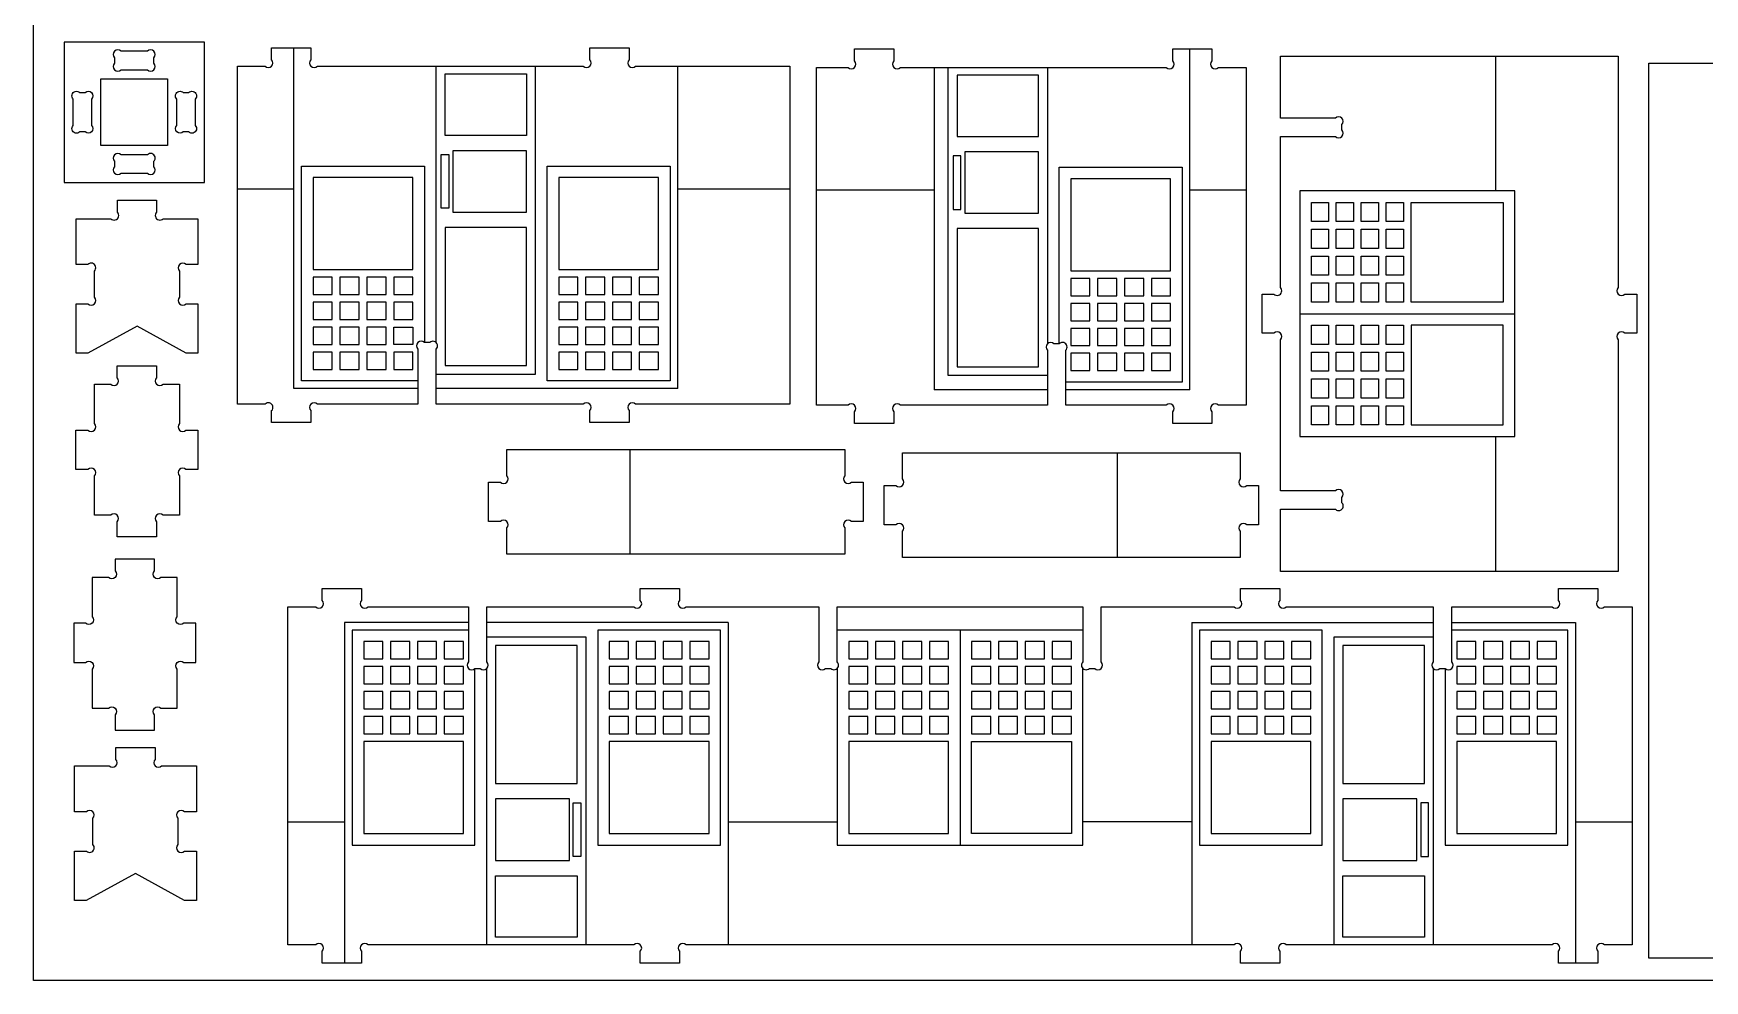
# Model space of a CAD drawing. Extents: x -49 to 501, y -237 to 158.
# Drawn here: x -49.4 to 223.1, y -237.2 to -82.7 of the extents above; entities that cross this region are included whole.
import ezdxf

# ---------------------------------------------------------------- set-up
doc = ezdxf.new("R2010")
doc.units = 0
doc.header["$MEASUREMENT"] = 0
doc.layers.get('0').update_dxf_attribs({"linetype": 'CONTINUOUS'})
doc.layers.add('ENGRAVING', color=1, linetype='CONTINUOUS')

msp = doc.modelspace()

# ---------------------------------------------------------------- linework, layer by layer
for points in [[(-49.36, -237.19), (-49.36, 157.77), (501.15, 157.77), (501.15, -237.19)], [(-44.37, -107.01), (-21.48, -107.01), (-21.48, -84.13), (-44.37, -84.13)], [(214.08, -233.51), (214.08, -87.56), (495.2, -87.56), (495.2, -233.51)], [(-38.37, -101.01), (-38.37, -90.13), (-27.48, -90.13), (-27.48, -101.01)], [(-3.76, -121.24), (12.51, -121.24), (12.51, -106.22), (-3.76, -106.22)], [(36.29, -121.24), (52.56, -121.24), (52.56, -106.22), (36.29, -106.22)], [(119.79, -121.42), (136.06, -121.42), (136.06, -106.4), (119.79, -106.4)], [(159.02, -113.4), (159.02, -110.27), (161.84, -110.27), (161.84, -113.4)], [(163.09, -113.4), (163.09, -110.27), (165.9, -110.27), (165.9, -113.4)], [(167.16, -113.4), (167.16, -110.27), (169.97, -110.27), (169.97, -113.4)], [(171.22, -113.4), (171.22, -110.27), (174.04, -110.27), (174.04, -113.4)], [(175.29, -126.54), (175.29, -110.27), (190.31, -110.27), (190.31, -126.54)], [(159.02, -117.78), (159.02, -114.65), (161.84, -114.65), (161.84, -117.78)], [(163.09, -117.78), (163.09, -114.65), (165.9, -114.65), (165.9, -117.78)], [(167.16, -117.78), (167.16, -114.65), (169.97, -114.65), (169.97, -117.78)], [(171.22, -117.78), (171.22, -114.65), (174.04, -114.65), (174.04, -117.78)], [(159.02, -122.16), (159.02, -119.03), (161.84, -119.03), (161.84, -122.16)], [(163.09, -122.16), (163.09, -119.03), (165.9, -119.03), (165.9, -122.16)], [(167.16, -122.16), (167.16, -119.03), (169.97, -119.03), (169.97, -122.16)], [(171.22, -122.16), (171.22, -119.03), (174.04, -119.03), (174.04, -122.16)], [(-3.76, -125.31), (-0.63, -125.31), (-0.63, -122.49), (-3.76, -122.49)], [(0.62, -125.31), (3.75, -125.31), (3.75, -122.49), (0.62, -122.49)], [(5, -125.31), (8.13, -125.31), (8.13, -122.49), (5, -122.49)], [(9.38, -125.31), (12.51, -125.31), (12.51, -122.49), (9.38, -122.49)], [(36.29, -125.31), (39.42, -125.31), (39.42, -122.49), (36.29, -122.49)], [(40.67, -125.31), (43.8, -125.31), (43.8, -122.49), (40.67, -122.49)], [(45.05, -122.49), (45.05, -125.31), (48.18, -125.31), (48.18, -122.49)], [(49.43, -125.31), (52.56, -125.31), (52.56, -122.49), (49.43, -122.49)], [(119.79, -125.49), (122.92, -125.49), (122.92, -122.67), (119.79, -122.67)], [(124.17, -125.49), (127.3, -125.49), (127.3, -122.67), (124.17, -122.67)], [(128.55, -122.67), (128.55, -125.49), (131.68, -125.49), (131.68, -122.67)], [(136.06, -125.49), (136.06, -122.67), (132.93, -122.67), (132.93, -125.49)], [(159.02, -126.54), (159.02, -123.41), (161.84, -123.41), (161.84, -126.54)], [(163.09, -126.54), (163.09, -123.41), (165.9, -123.41), (165.9, -126.54)], [(167.16, -126.54), (167.16, -123.41), (169.97, -123.41), (169.97, -126.54)], [(171.22, -126.54), (171.22, -123.41), (174.04, -123.41), (174.04, -126.54)], [(-3.76, -129.37), (-0.63, -129.37), (-0.63, -126.56), (-3.76, -126.56)], [(0.62, -129.37), (3.75, -129.37), (3.75, -126.56), (0.62, -126.56)], [(5, -129.37), (8.13, -129.37), (8.13, -126.56), (5, -126.56)], [(9.38, -129.37), (12.51, -129.37), (12.51, -126.56), (9.38, -126.56)], [(36.29, -126.56), (36.29, -129.37), (39.42, -129.37), (39.42, -126.56)], [(40.67, -129.37), (43.8, -129.37), (43.8, -126.56), (40.67, -126.56)], [(45.05, -129.37), (48.18, -129.37), (48.18, -126.56), (45.05, -126.56)], [(49.43, -129.37), (52.56, -129.37), (52.56, -126.56), (49.43, -126.56)], [(119.79, -129.56), (122.92, -129.56), (122.92, -126.74), (119.79, -126.74)], [(124.17, -129.56), (127.3, -129.56), (127.3, -126.74), (124.17, -126.74)], [(128.55, -126.74), (128.55, -129.56), (131.68, -129.56), (131.68, -126.74)], [(132.93, -126.74), (132.93, -129.56), (136.06, -129.56), (136.06, -126.74)], [(-3.76, -133.44), (-0.63, -133.44), (-0.63, -130.63), (-3.76, -130.63)], [(0.62, -133.44), (3.75, -133.44), (3.75, -130.63), (0.62, -130.63)], [(5, -133.44), (8.13, -133.44), (8.13, -130.63), (5, -130.63)], [(9.38, -133.44), (9.38, -130.63), (12.51, -130.63), (12.51, -133.44)], [(36.29, -133.44), (39.42, -133.44), (39.42, -130.63), (36.29, -130.63)], [(40.67, -133.44), (43.8, -133.44), (43.8, -130.63), (40.67, -130.63)], [(45.05, -133.44), (48.18, -133.44), (48.18, -130.63), (45.05, -130.63)], [(49.43, -130.63), (49.43, -133.44), (52.56, -133.44), (52.56, -130.63)], [(159.02, -133.43), (159.02, -130.3), (161.84, -130.3), (161.84, -133.43)], [(163.09, -133.43), (163.09, -130.3), (165.9, -130.3), (165.9, -133.43)], [(167.16, -133.43), (167.16, -130.3), (169.97, -130.3), (169.97, -133.43)], [(171.22, -133.43), (171.22, -130.3), (174.04, -130.3), (174.04, -133.43)], [(175.29, -130.3), (175.29, -146.57), (190.31, -146.57), (190.31, -130.3)], [(119.79, -130.81), (119.79, -133.62), (122.92, -133.62), (122.92, -130.81)], [(124.17, -133.62), (127.3, -133.62), (127.3, -130.81), (124.17, -130.81)], [(128.55, -133.62), (131.68, -133.62), (131.68, -130.81), (128.55, -130.81)], [(132.93, -133.62), (136.06, -133.62), (136.06, -130.81), (132.93, -130.81)], [(-3.76, -137.51), (-0.63, -137.51), (-0.63, -134.69), (-3.76, -134.69)], [(0.62, -137.51), (3.75, -137.51), (3.75, -134.69), (0.62, -134.69)], [(5, -137.51), (8.13, -137.51), (8.13, -134.69), (5, -134.69)], [(9.38, -137.51), (12.51, -137.51), (12.51, -134.69), (9.38, -134.69)], [(36.29, -137.51), (39.42, -137.51), (39.42, -134.69), (36.29, -134.69)], [(40.67, -137.51), (43.8, -137.51), (43.8, -134.69), (40.67, -134.69)], [(45.05, -137.51), (48.18, -137.51), (48.18, -134.69), (45.05, -134.69)], [(49.43, -137.51), (52.56, -137.51), (52.56, -134.69), (49.43, -134.69)], [(119.79, -134.88), (119.79, -137.69), (122.92, -137.69), (122.92, -134.88)], [(124.17, -137.69), (127.3, -137.69), (127.3, -134.88), (124.17, -134.88)], [(128.55, -137.69), (131.68, -137.69), (131.68, -134.88), (128.55, -134.88)], [(132.93, -137.69), (136.06, -137.69), (136.06, -134.88), (132.93, -134.88)], [(159.02, -137.81), (159.02, -134.68), (161.84, -134.68), (161.84, -137.81)], [(163.09, -137.81), (163.09, -134.68), (165.9, -134.68), (165.9, -137.81)], [(167.16, -137.81), (167.16, -134.68), (169.97, -134.68), (169.97, -137.81)], [(171.22, -137.81), (171.22, -134.68), (174.04, -134.68), (174.04, -137.81)], [(159.02, -142.19), (159.02, -139.06), (161.84, -139.06), (161.84, -142.19)], [(163.09, -142.19), (163.09, -139.06), (165.9, -139.06), (165.9, -142.19)], [(167.16, -142.19), (167.16, -139.06), (169.97, -139.06), (169.97, -142.19)], [(171.22, -142.19), (171.22, -139.06), (174.04, -139.06), (174.04, -142.19)], [(159.02, -146.57), (159.02, -143.44), (161.84, -143.44), (161.84, -146.57)], [(163.09, -146.57), (163.09, -143.44), (165.9, -143.44), (165.9, -146.57)], [(167.16, -146.57), (167.16, -143.44), (169.97, -143.44), (169.97, -146.57)], [(171.22, -146.57), (171.22, -143.44), (174.04, -143.44), (174.04, -146.57)], [(7.62, -181.91), (4.49, -181.91), (4.49, -184.73), (7.62, -184.73)], [(12, -184.73), (12, -181.91), (8.87, -181.91), (8.87, -184.73)], [(13.25, -184.73), (16.38, -184.73), (16.38, -181.91), (13.25, -181.91)], [(17.63, -184.73), (20.76, -184.73), (20.76, -181.91), (17.63, -181.91)], [(44.54, -181.91), (44.54, -184.73), (47.67, -184.73), (47.67, -181.91)], [(48.92, -181.91), (48.92, -184.73), (52.05, -184.73), (52.05, -181.91)], [(53.3, -184.73), (56.43, -184.73), (56.43, -181.91), (53.3, -181.91)], [(57.68, -184.73), (60.81, -184.73), (60.81, -181.91), (57.68, -181.91)], [(83.59, -184.73), (86.72, -184.73), (86.72, -181.91), (83.59, -181.91)], [(87.97, -184.73), (91.1, -184.73), (91.1, -181.91), (87.97, -181.91)], [(92.35, -184.73), (95.48, -184.73), (95.48, -181.91), (92.35, -181.91)], [(96.73, -184.73), (99.86, -184.73), (99.86, -181.91), (96.73, -181.91)], [(103.62, -184.73), (106.75, -184.73), (106.75, -181.91), (103.62, -181.91)], [(108, -184.73), (111.13, -184.73), (111.13, -181.91), (108, -181.91)], [(112.38, -184.73), (115.51, -184.73), (115.51, -181.91), (112.38, -181.91)], [(116.76, -184.73), (119.89, -184.73), (119.89, -181.91), (116.76, -181.91)], [(142.67, -184.73), (145.8, -184.73), (145.8, -181.91), (142.67, -181.91)], [(147.05, -184.73), (150.18, -184.73), (150.18, -181.91), (147.05, -181.91)], [(151.43, -184.73), (154.56, -184.73), (154.56, -181.91), (151.43, -181.91)], [(155.81, -184.73), (158.94, -184.73), (158.94, -181.91), (155.81, -181.91)], [(182.72, -184.73), (185.85, -184.73), (185.85, -181.91), (182.72, -181.91)], [(187.1, -184.73), (190.23, -184.73), (190.23, -181.91), (187.1, -181.91)], [(191.48, -184.73), (194.61, -184.73), (194.61, -181.91), (191.48, -181.91)], [(195.86, -184.73), (198.99, -184.73), (198.99, -181.91), (195.86, -181.91)], [(4.49, -188.8), (7.62, -188.8), (7.62, -185.98), (4.49, -185.98)], [(8.87, -188.8), (12, -188.8), (12, -185.98), (8.87, -185.98)], [(16.38, -188.8), (16.38, -185.98), (13.25, -185.98), (13.25, -188.8)], [(17.63, -188.8), (20.76, -188.8), (20.76, -185.98), (17.63, -185.98)], [(44.54, -188.8), (47.67, -188.8), (47.67, -185.98), (44.54, -185.98)], [(48.92, -188.8), (52.05, -188.8), (52.05, -185.98), (48.92, -185.98)], [(53.3, -188.8), (56.43, -188.8), (56.43, -185.98), (53.3, -185.98)], [(57.68, -188.8), (60.81, -188.8), (60.81, -185.98), (57.68, -185.98)], [(83.59, -188.8), (86.72, -188.8), (86.72, -185.98), (83.59, -185.98)], [(87.97, -188.8), (91.1, -188.8), (91.1, -185.98), (87.97, -185.98)], [(92.35, -188.8), (95.48, -188.8), (95.48, -185.98), (92.35, -185.98)], [(96.73, -188.8), (99.86, -188.8), (99.86, -185.98), (96.73, -185.98)], [(103.62, -188.8), (106.75, -188.8), (106.75, -185.98), (103.62, -185.98)], [(108, -188.8), (111.13, -188.8), (111.13, -185.98), (108, -185.98)], [(112.38, -188.8), (115.51, -188.8), (115.51, -185.98), (112.38, -185.98)], [(116.76, -188.8), (119.89, -188.8), (119.89, -185.98), (116.76, -185.98)], [(142.67, -188.8), (145.8, -188.8), (145.8, -185.98), (142.67, -185.98)], [(147.05, -185.98), (147.05, -188.8), (150.18, -188.8), (150.18, -185.98)], [(151.43, -188.8), (154.56, -188.8), (154.56, -185.98), (151.43, -185.98)], [(155.81, -188.8), (158.94, -188.8), (158.94, -185.98), (155.81, -185.98)], [(182.72, -188.8), (185.85, -188.8), (185.85, -185.98), (182.72, -185.98)], [(187.1, -188.8), (190.23, -188.8), (190.23, -185.98), (187.1, -185.98)], [(191.48, -188.8), (194.61, -188.8), (194.61, -185.98), (191.48, -185.98)], [(195.86, -188.8), (198.99, -188.8), (198.99, -185.98), (195.86, -185.98)], [(4.49, -192.86), (7.62, -192.86), (7.62, -190.05), (4.49, -190.05)], [(8.87, -192.86), (12, -192.86), (12, -190.05), (8.87, -190.05)], [(13.25, -190.05), (13.25, -192.86), (16.38, -192.86), (16.38, -190.05)], [(17.63, -190.05), (17.63, -192.86), (20.76, -192.86), (20.76, -190.05)], [(44.54, -192.86), (47.67, -192.86), (47.67, -190.05), (44.54, -190.05)], [(48.92, -192.86), (52.05, -192.86), (52.05, -190.05), (48.92, -190.05)], [(53.3, -190.05), (53.3, -192.86), (56.43, -192.86), (56.43, -190.05)], [(57.68, -192.86), (60.81, -192.86), (60.81, -190.05), (57.68, -190.05)], [(83.59, -192.86), (86.72, -192.86), (86.72, -190.05), (83.59, -190.05)], [(87.97, -192.86), (91.1, -192.86), (91.1, -190.05), (87.97, -190.05)], [(92.35, -192.86), (95.48, -192.86), (95.48, -190.05), (92.35, -190.05)], [(96.73, -192.86), (99.86, -192.86), (99.86, -190.05), (96.73, -190.05)], [(103.62, -192.86), (106.75, -192.86), (106.75, -190.05), (103.62, -190.05)], [(108, -190.05), (108, -192.86), (111.13, -192.86), (111.13, -190.05)], [(112.38, -192.86), (115.51, -192.86), (115.51, -190.05), (112.38, -190.05)], [(116.76, -192.86), (119.89, -192.86), (119.89, -190.05), (116.76, -190.05)], [(142.67, -192.86), (145.8, -192.86), (145.8, -190.05), (142.67, -190.05)], [(147.05, -192.86), (150.18, -192.86), (150.18, -190.05), (147.05, -190.05)], [(151.43, -192.86), (154.56, -192.86), (154.56, -190.05), (151.43, -190.05)], [(155.81, -192.86), (158.94, -192.86), (158.94, -190.05), (155.81, -190.05)], [(182.72, -192.86), (185.85, -192.86), (185.85, -190.05), (182.72, -190.05)], [(190.23, -192.86), (190.23, -190.05), (187.1, -190.05), (187.1, -192.86)], [(191.48, -192.86), (194.61, -192.86), (194.61, -190.05), (191.48, -190.05)], [(195.86, -192.86), (198.99, -192.86), (198.99, -190.05), (195.86, -190.05)], [(4.49, -196.93), (7.62, -196.93), (7.62, -194.12), (4.49, -194.12)], [(8.87, -196.93), (12, -196.93), (12, -194.12), (8.87, -194.12)], [(13.25, -196.93), (16.38, -196.93), (16.38, -194.12), (13.25, -194.12)], [(17.63, -196.93), (20.76, -196.93), (20.76, -194.12), (17.63, -194.12)], [(44.54, -196.93), (47.67, -196.93), (47.67, -194.12), (44.54, -194.12)], [(48.92, -196.93), (52.05, -196.93), (52.05, -194.12), (48.92, -194.12)], [(53.3, -196.93), (56.43, -196.93), (56.43, -194.12), (53.3, -194.12)], [(57.68, -196.93), (60.81, -196.93), (60.81, -194.12), (57.68, -194.12)], [(83.59, -196.93), (86.72, -196.93), (86.72, -194.12), (83.59, -194.12)], [(87.97, -196.93), (91.1, -196.93), (91.1, -194.12), (87.97, -194.12)], [(92.35, -196.93), (95.48, -196.93), (95.48, -194.12), (92.35, -194.12)], [(96.73, -196.93), (99.86, -196.93), (99.86, -194.12), (96.73, -194.12)], [(103.62, -196.93), (106.75, -196.93), (106.75, -194.12), (103.62, -194.12)], [(108, -196.93), (111.13, -196.93), (111.13, -194.12), (108, -194.12)], [(112.38, -196.93), (115.51, -196.93), (115.51, -194.12), (112.38, -194.12)], [(116.76, -196.93), (119.89, -196.93), (119.89, -194.12), (116.76, -194.12)], [(142.67, -196.93), (145.8, -196.93), (145.8, -194.12), (142.67, -194.12)], [(147.05, -196.93), (150.18, -196.93), (150.18, -194.12), (147.05, -194.12)], [(151.43, -196.93), (154.56, -196.93), (154.56, -194.12), (151.43, -194.12)], [(155.81, -196.93), (158.94, -196.93), (158.94, -194.12), (155.81, -194.12)], [(182.72, -196.93), (185.85, -196.93), (185.85, -194.12), (182.72, -194.12)], [(187.1, -196.93), (190.23, -196.93), (190.23, -194.12), (187.1, -194.12)], [(194.61, -196.93), (194.61, -194.12), (191.48, -194.12), (191.48, -196.93)], [(195.86, -196.93), (198.99, -196.93), (198.99, -194.12), (195.86, -194.12)], [(4.49, -213.2), (20.76, -213.2), (20.76, -198.18), (4.49, -198.18)], [(44.54, -213.2), (60.81, -213.2), (60.81, -198.18), (44.54, -198.18)], [(83.59, -213.2), (99.86, -213.2), (99.86, -198.18), (83.59, -198.18)], [(103.62, -198.18), (119.89, -198.18), (119.89, -213.2), (103.62, -213.2)], [(142.67, -213.2), (158.94, -213.2), (158.94, -198.18), (142.67, -198.18)], [(182.72, -213.2), (198.99, -213.2), (198.99, -198.18), (182.72, -198.18)]]:
    msp.add_lwpolyline(points, close=True)
for points in [[(-35.07, -88.63), (-30.78, -88.63, 1), (-29.72, -87.57), (-29.72, -86.69, 1), (-30.78, -85.63), (-35.07, -85.63, 1), (-36.13, -86.69), (-36.13, -87.57, 1)], [(-10.52, -146.17), (-10.52, -144.23, 1), (-11.58, -143.17), (-16.11, -143.17), (-16.11, -108.1), (-16.11, -88.07), (-11.58, -88.07, 1), (-10.52, -87.01), (-10.52, -85.07), (-6.89, -85.07), (-4.11, -85.07), (-4.11, -87.01, 1), (-3.05, -88.07), (16.32, -88.07), (32.48, -88.07), (40.29, -88.07, 1), (41.35, -87.01), (41.35, -85.07), (47.76, -85.07), (47.76, -87.01, 1), (48.82, -88.07), (55.69, -88.07), (74, -88.07), (74, -143.17), (48.82, -143.17, 1), (47.76, -144.23), (47.76, -146.17), (41.35, -146.17), (41.35, -144.23, 1), (40.29, -143.17), (16.32, -143.17), (16.32, -140.64), (16.32, -138.32), (16.32, -134.2, 1), (15.26, -133.14), (14.39, -133.14), (14.38, -133.14, 1), (13.32, -134.2), (13.32, -139.39), (13.32, -140.64), (13.32, -143.17), (-3.05, -143.17, 1), (-4.11, -144.23), (-4.11, -146.17)], [(84.54, -146.35), (84.54, -144.41, 1), (83.48, -143.35), (78.32, -143.35), (78.32, -108.28), (78.32, -88.25), (83.48, -88.25, 1), (84.54, -87.19), (84.54, -85.25), (90.95, -85.25), (90.95, -87.19, 1), (92.01, -88.25), (97.5, -88.25), (99.82, -88.25), (115.98, -88.25), (135.35, -88.25, 1), (136.41, -87.19), (136.41, -85.25), (139.19, -85.25), (142.82, -85.25), (142.82, -87.19, 1), (143.88, -88.25), (148.41, -88.25), (148.41, -108.28), (148.41, -143.35), (143.88, -143.35, 1), (142.82, -144.41), (142.82, -146.35), (136.41, -146.35), (136.41, -144.41, 1), (135.35, -143.35), (118.98, -143.35), (118.98, -140.82), (118.98, -139.57), (118.98, -134.39, 1), (117.92, -133.33), (117.91, -133.33), (117.04, -133.33, 1), (115.98, -134.39), (115.98, -138.5), (115.98, -140.82), (115.98, -143.35), (92.01, -143.35, 1), (90.95, -144.41), (90.95, -146.35)], [(153.98, -170.44), (153.98, -160.32), (162.95, -160.32, 1), (164.01, -159.25), (164.01, -158.38, 1), (162.95, -157.32), (153.98, -157.32), (153.98, -132.68, 1), (152.92, -131.62), (150.98, -131.62), (150.98, -125.21), (152.92, -125.21, 1), (153.98, -124.15), (153.98, -99.52), (162.95, -99.52, 1), (164.01, -98.46), (164.01, -97.58, 1), (162.95, -96.52), (153.98, -96.52), (153.98, -86.4), (189.06, -86.4), (209.08, -86.4), (209.08, -124.15, 1), (210.14, -125.21), (212.08, -125.21), (212.08, -131.62), (210.14, -131.62, 1), (209.08, -132.68), (209.08, -170.44), (189.06, -170.44)], [(-42.87, -97.71), (-42.87, -93.43, -1), (-41.81, -92.37), (-40.93, -92.37, -1), (-39.87, -93.43), (-39.87, -97.71, -1), (-40.93, -98.77), (-41.81, -98.77, -1)], [(-22.98, -93.43), (-22.98, -97.71, -1), (-24.05, -98.77), (-24.92, -98.77, -1), (-25.98, -97.71), (-25.98, -93.43, -1), (-24.92, -92.37), (-24.05, -92.37, -1)], [(-30.78, -102.51), (-35.07, -102.51, 1), (-36.13, -103.57), (-36.13, -104.45, 1), (-35.07, -105.51), (-30.78, -105.51, 1), (-29.72, -104.45), (-29.72, -103.57, 1)], [(-42.41, -134.87), (-42.41, -126.81), (-40.47, -126.81, 1), (-39.41, -125.75), (-39.41, -121.46, 1), (-40.47, -120.4), (-42.41, -120.4), (-42.41, -112.93), (-36.74, -112.93, 1), (-35.67, -111.87), (-35.67, -109.93), (-29.27, -109.93), (-29.27, -111.87, 1), (-28.21, -112.93), (-22.53, -112.93), (-22.53, -120.4), (-24.47, -120.4, 1), (-25.53, -121.46), (-25.53, -125.75, 1), (-24.47, -126.81), (-22.53, -126.81), (-22.53, -134.87), (-24.46, -134.87), (-32.47, -130.45), (-40.48, -134.87)], [(-35.69, -164.82), (-35.69, -162.34, 1), (-36.75, -161.28), (-39.43, -161.28), (-39.43, -154.87, 1), (-40.49, -153.81), (-42.43, -153.81), (-42.43, -147.4), (-40.49, -147.4, 1), (-39.43, -146.34), (-39.43, -139.93), (-36.75, -139.93, 1), (-35.69, -138.87), (-35.69, -136.93), (-29.29, -136.93), (-29.29, -138.87, 1), (-28.23, -139.93), (-25.55, -139.93), (-25.55, -146.34, 1), (-24.49, -147.4), (-22.55, -147.4), (-22.55, -153.81), (-24.49, -153.81, 1), (-25.55, -154.87), (-25.55, -161.28), (-28.23, -161.28, 1), (-29.29, -162.34), (-29.29, -164.82)], [(27.85, -167.62), (27.85, -163.37, 1), (26.79, -162.31), (24.85, -162.31), (24.85, -155.9), (26.79, -155.9, 1), (27.85, -154.84), (27.85, -150.59), (47.87, -150.59), (82.95, -150.59), (82.95, -154.84, 1), (84.01, -155.9), (85.95, -155.9), (85.95, -162.31), (84.01, -162.31, 1), (82.95, -163.37), (82.95, -167.62), (47.87, -167.62)], [(92.34, -168.16), (92.34, -163.91, 1), (91.28, -162.85), (89.34, -162.85), (89.34, -156.44), (91.28, -156.44, 1), (92.34, -155.38), (92.34, -151.13), (127.41, -151.13), (147.43, -151.13), (147.43, -155.38, 1), (148.5, -156.44), (150.43, -156.44), (150.43, -162.85), (148.5, -162.85, 1), (147.43, -163.91), (147.43, -168.16), (127.41, -168.16)], [(-42.79, -185.31), (-40.85, -185.31, -1), (-39.79, -186.37), (-39.79, -192.78), (-37.11, -192.78, -1), (-36.05, -193.84), (-36.05, -196.32), (-29.64, -196.32), (-29.64, -193.84, -1), (-28.58, -192.78), (-25.9, -192.78), (-25.9, -186.37, -1), (-24.84, -185.31), (-22.9, -185.31), (-22.9, -178.9), (-24.84, -178.9, -1), (-25.9, -177.84), (-25.9, -171.43), (-28.58, -171.43, -1), (-29.64, -170.37), (-29.64, -168.43), (-36.05, -168.43), (-36.05, -170.37, -1), (-37.11, -171.43), (-39.79, -171.43), (-39.79, -177.84, -1), (-40.85, -178.9), (-42.79, -178.9)], [(-2.27, -234.35), (-2.27, -232.41, 1), (-3.33, -231.35), (-7.86, -231.35), (-7.86, -211.32), (-7.86, -176.25), (-3.33, -176.25, 1), (-2.27, -175.19), (-2.27, -173.25), (4.13, -173.25), (4.13, -175.19, 1), (5.2, -176.25), (21.57, -176.25), (21.57, -178.78), (21.57, -180.04), (21.57, -185.22, 1), (22.63, -186.28), (22.64, -186.28), (23.51, -186.28, 1), (24.57, -185.22), (24.57, -181.1), (24.57, -178.78), (24.57, -176.25), (48.54, -176.25, 1), (49.6, -175.19), (49.6, -173.25), (56.01, -173.25), (56.01, -175.19, 1), (57.07, -176.25), (78.71, -176.25), (78.71, -185.22, 1), (79.77, -186.28), (80.65, -186.28, 1), (81.71, -185.22), (81.71, -176.25), (121.76, -176.25), (121.76, -180.04), (121.76, -185.22, 1), (122.82, -186.28), (123.7, -186.28, 1), (124.76, -185.22), (124.76, -176.25), (146.41, -176.25, 1), (147.47, -175.19), (147.47, -173.25), (153.88, -173.25), (153.88, -175.19, 1), (154.94, -176.25), (178.91, -176.25), (178.91, -185.22, 1), (179.97, -186.28), (180.84, -186.28), (180.85, -186.28, 1), (181.91, -185.22), (181.91, -180.04), (181.91, -178.78), (181.91, -176.25), (198.28, -176.25, 1), (199.34, -175.19), (199.34, -173.25), (205.75, -173.25), (205.75, -175.19, 1), (206.81, -176.25), (211.34, -176.25), (211.34, -211.32), (211.34, -231.35), (206.81, -231.35, 1), (205.75, -232.41), (205.75, -234.35), (202.12, -234.35), (199.34, -234.35), (199.34, -232.41, 1), (198.28, -231.35), (178.91, -231.35), (162.75, -231.35), (154.94, -231.35, 1), (153.88, -232.41), (153.88, -234.35), (147.47, -234.35), (147.47, -232.41, 1), (146.41, -231.35), (139.54, -231.35), (63.94, -231.35), (57.07, -231.35, 1), (56.01, -232.41), (56.01, -234.35), (49.6, -234.35), (49.6, -232.41, 1), (48.54, -231.35), (40.73, -231.35), (24.57, -231.35), (5.2, -231.35, 1), (4.13, -232.41), (4.13, -234.35), (1.36, -234.35)], [(-42.67, -224.12), (-42.67, -216.06), (-40.73, -216.06, 1), (-39.67, -215), (-39.67, -210.71, 1), (-40.73, -209.65), (-42.67, -209.65), (-42.67, -202.18), (-37, -202.18, 1), (-35.94, -201.12), (-35.94, -199.18), (-29.53, -199.18), (-29.53, -201.12, 1), (-28.47, -202.18), (-22.79, -202.18), (-22.79, -209.65), (-24.73, -209.65, 1), (-25.79, -210.71), (-25.79, -215, 1), (-24.73, -216.06), (-22.79, -216.06), (-22.79, -224.12), (-24.72, -224.12), (-32.73, -219.7), (-40.74, -224.12)]]:
    msp.add_lwpolyline(points, format="xyb", close=True)
at = {"layer": 'ENGRAVING'}
for points in [[(-6.89, -108.1), (-6.89, -85.07)], [(139.19, -108.28), (139.19, -85.25)], [(189.06, -86.4), (189.06, -108.39)], [(16.32, -133.14), (16.32, -88.07)], [(32.48, -88.07), (32.48, -138.32)], [(74, -108.1), (55.69, -108.1), (55.69, -88.07)], [(97.5, -88.25), (97.5, -108.28)], [(99.82, -138.5), (99.82, -88.25)], [(115.98, -88.25), (115.98, -133.33)], [(-5.64, -104.34), (14.39, -104.34)], [(-5.64, -139.39), (-5.64, -104.34)], [(14.39, -104.34), (14.39, -133.14)], [(34.41, -104.34), (54.44, -104.34)], [(34.41, -139.39), (34.41, -104.34)], [(54.44, -104.34), (54.44, -139.39)], [(117.91, -133.33), (117.91, -104.52), (137.93, -104.52), (137.93, -139.57)], [(-6.89, -108.1), (-16.11, -108.1)], [(13.32, -140.64), (-6.89, -140.64), (-6.89, -108.1)], [(55.69, -140.64), (55.69, -108.1)], [(97.5, -108.28), (78.32, -108.28)], [(97.5, -108.28), (97.5, -140.82)], [(139.19, -140.82), (139.19, -108.28)], [(148.41, -108.28), (139.19, -108.28)], [(189.06, -108.39), (157.14, -108.39), (157.14, -128.42), (157.14, -148.44), (189.06, -148.44)], [(192.19, -128.42), (192.19, -108.39), (189.06, -108.39)], [(157.14, -128.42), (192.19, -128.42)], [(189.06, -148.44), (192.19, -148.44), (192.19, -128.42)], [(32.48, -138.32), (16.32, -138.32)], [(115.98, -138.5), (99.82, -138.5)], [(13.32, -139.39), (-5.64, -139.39)], [(55.69, -140.64), (16.32, -140.64)], [(54.44, -139.39), (34.41, -139.39)], [(115.98, -140.82), (97.5, -140.82)], [(137.93, -139.57), (118.98, -139.57)], [(139.19, -140.82), (118.98, -140.82)], [(189.06, -148.44), (189.06, -170.44)], [(47.87, -150.59), (47.87, -167.62)], [(127.41, -168.16), (127.41, -151.13)], [(21.57, -178.78), (1.36, -178.78), (1.36, -211.32)], [(63.94, -178.78), (24.57, -178.78)], [(63.94, -178.78), (63.94, -211.32)], [(139.54, -178.78), (139.54, -211.32)], [(139.54, -178.78), (178.91, -178.78)], [(181.91, -178.78), (202.12, -178.78)], [(202.12, -178.78), (202.12, -211.32)], [(21.57, -180.04), (2.61, -180.04)], [(2.61, -180.04), (2.61, -215.08)], [(24.57, -181.1), (40.73, -181.1), (40.73, -231.35)], [(101.74, -180.04), (81.71, -180.04)], [(101.74, -180.04), (101.74, -215.08)], [(121.76, -180.04), (101.74, -180.04)], [(162.75, -231.35), (162.75, -181.1), (178.91, -181.1)], [(200.86, -180.04), (181.91, -180.04)], [(200.86, -215.08), (200.86, -180.04)], [(22.64, -215.08), (22.64, -186.28)], [(24.57, -231.35), (24.57, -186.28)], [(81.71, -186.28), (81.71, -211.32)], [(121.76, -211.32), (121.76, -186.28)], [(178.91, -186.28), (178.91, -231.35)], [(180.84, -186.28), (180.84, -215.08)], [(-7.86, -211.32), (1.36, -211.32)], [(1.36, -211.32), (1.36, -234.35)], [(63.94, -211.32), (81.71, -211.32)], [(63.94, -211.32), (63.94, -231.35)], [(81.71, -211.32), (81.71, -215.08)], [(139.54, -211.32), (121.76, -211.32)], [(121.76, -215.08), (121.76, -211.32)], [(139.54, -211.32), (139.54, -231.35)], [(202.12, -211.32), (211.34, -211.32)], [(202.12, -211.32), (202.12, -234.35)], [(2.61, -215.08), (22.64, -215.08)], [(81.71, -215.08), (101.74, -215.08)], [(101.74, -215.08), (121.76, -215.08)], [(180.84, -215.08), (200.86, -215.08)]]:
    msp.add_lwpolyline(points, dxfattribs=at)
for points in [[(17.76, -99.34), (17.76, -89.32), (31.05, -89.32), (31.05, -99.34)], [(101.25, -99.52), (114.54, -99.52), (114.54, -89.51), (101.25, -89.51)], [(17.13, -111.23), (17.13, -102.47), (18.38, -102.47), (18.38, -111.23)], [(19.01, -111.85), (31.05, -111.85), (31.05, -101.84), (19.01, -101.84)], [(101.88, -111.41), (101.88, -102.65), (100.63, -102.65), (100.63, -111.41)], [(102.5, -112.03), (114.54, -112.03), (114.54, -102.02), (102.5, -102.02)], [(17.76, -136.88), (31.05, -136.88), (31.05, -114.36), (17.76, -114.36)], [(101.25, -137.07), (114.54, -137.07), (114.54, -114.54), (101.25, -114.54)], [(26.01, -182.54), (26.01, -205.07), (39.3, -205.07), (39.3, -182.54)], [(42.66, -215.08), (62.69, -215.08), (62.69, -180.04), (42.66, -180.04)], [(160.81, -215.08), (160.81, -180.04), (140.79, -180.04), (140.79, -215.08)], [(164.18, -205.07), (177.47, -205.07), (177.47, -182.54), (164.18, -182.54)], [(26.01, -207.57), (26.01, -217.58), (38.04, -217.58), (38.04, -207.57)], [(38.67, -208.2), (39.92, -208.2), (39.92, -216.96), (38.67, -216.96)], [(164.18, -217.58), (176.22, -217.58), (176.22, -207.57), (164.18, -207.57)], [(176.85, -216.96), (178.1, -216.96), (178.1, -208.2), (176.85, -208.2)], [(39.3, -230.1), (26.01, -230.1), (26.01, -220.09), (39.3, -220.09)], [(177.47, -220.09), (177.47, -230.1), (164.18, -230.1), (164.18, -220.09)]]:
    msp.add_lwpolyline(points, close=True, dxfattribs=at)

doc.saveas('drawing.dxf')
